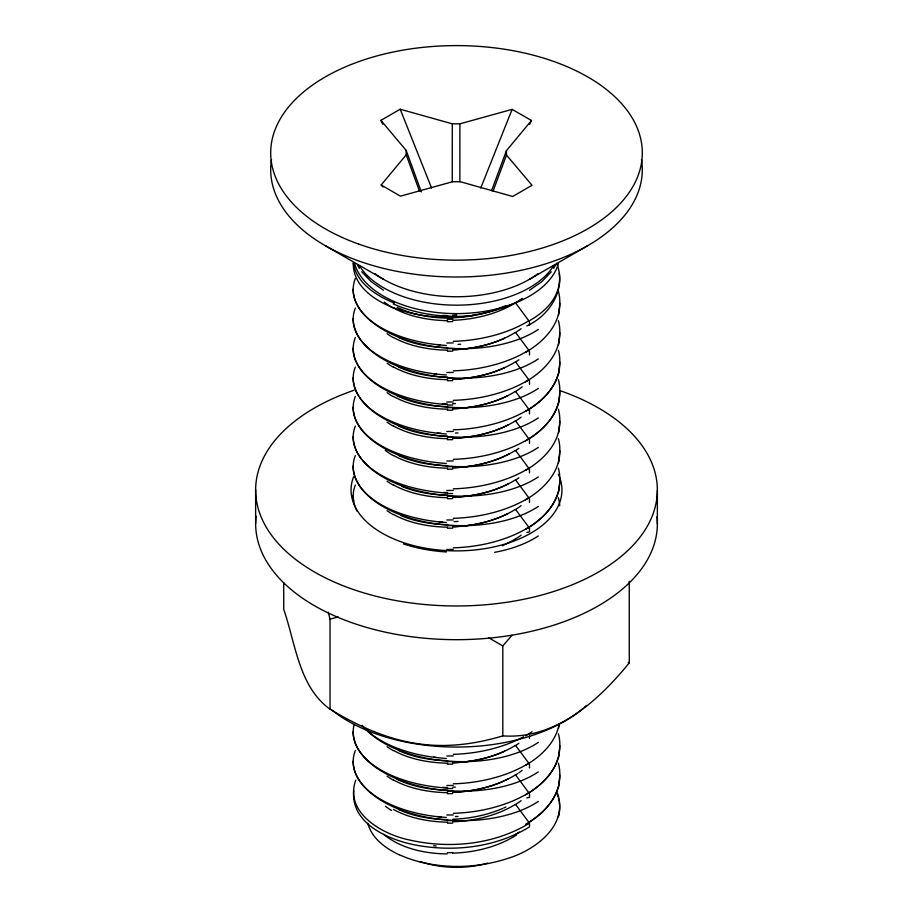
<?xml version="1.0" encoding="UTF-8"?>
<svg xmlns="http://www.w3.org/2000/svg" width="913" height="913" viewBox="0 0 913 913"><rect width="100%" height="100%" fill="white"/><g stroke="black" fill="none" stroke-linecap="round" stroke-linejoin="round"><path stroke-width="1.37" d="M452.255 181.813L452.289 123.826L400.202 109.218L380.892 120.368L382.752 124.202M459.867 181.824L459.912 123.837L512.125 109.377L531.48 120.505L529.608 124.328M353.73 790.658C350.558 823.64 388.676 839.834 415.506 845.061C453.909 852.206 495.793 847.538 529.494 826.904L529.494 823.161L516.062 805.083M558.459 315.407L559.27 311.401M558.459 344.909L559.27 340.903M558.459 374.41L559.27 370.393M558.459 403.911L559.27 399.894M558.459 433.401L559.27 429.395M558.459 462.902L559.27 458.897M558.459 492.404L559.27 488.398M558.459 728.403L559.27 724.386M558.459 757.893L559.27 753.887M558.459 787.394L559.27 783.388M418.862 861.724C447.724 868.925 478.629 867.818 506.932 858.688C534.173 850.688 569.301 825.82 557.238 792.804M558.859 814.887L559.27 813.084A103.226 59.596 0 0 0 559.27 801.865M558.357 816.838L559.27 813.084M355.762 780.124C343.881 812.844 382.832 834.676 409.64 840.028C449.675 849.079 494.047 844.765 529.494 823.161M491.559 190.726L506.441 150.668L531.48 120.505M493.077 191.125L506.475 155.062L506.441 150.668M480.74 188.044L512.125 109.377M553.62 268.331L555.629 264.77M380.892 120.368L406.194 150.44L406.217 154.833L381.166 184.985L383.061 187.028M551.235 271.812L541.877 281.638L529.494 290.277M283.726 582.677L283.726 609.382C295.47 643.083 298.859 686.896 330.038 709.196C353.046 723.085 377.583 734.965 403.866 741.082A145.646 114.867 24.9 0 0 432.157 745.179C456.032 746.572 479.987 742.794 502.812 735.867L502.812 645.925L511.908 635.368M629.274 581.341L629.274 662.861C598.277 700.99 555.572 739.678 502.812 735.867M526.801 325.93C546.122 317.325 562.556 295.732 559.27 273.535M529.494 279.298L587.881 245.586M330.038 709.196L330.038 619.117L338.118 616.914M526.801 532.427L529.494 531.914L529.494 528.171L516.062 510.093M526.801 797.916L529.494 797.403L529.494 793.671L516.062 775.582M353.32 263.115C352.692 285.678 374.421 300.411 393.229 307.647C418.405 317.222 446.069 319.082 472.626 315.578M470.503 315.841L466.212 316.149A103.226 59.596 0 0 1 393.229 303.915M452.7 316.526L447.381 316.594M452.7 321.638L447.381 321.707M452.7 351.14L447.381 351.208M452.7 380.641L447.381 380.71M452.7 410.142L447.381 410.199M452.7 439.632L447.381 439.701M452.7 469.134L447.381 469.202M452.7 498.635L447.381 498.703M452.7 528.136L447.381 528.205M452.7 764.135L447.381 764.192M452.7 793.625L447.381 793.694M447.381 348.652L452.7 348.583M447.381 378.153L452.7 378.085M447.381 405.087L452.7 405.03M447.381 407.643L452.7 407.586M447.381 437.144L452.7 437.076M447.381 466.646L452.7 466.577M447.381 493.591L452.7 493.522M447.381 496.147L452.7 496.079M447.381 525.648L452.7 525.58M447.381 761.636L452.7 761.579M447.381 788.581L452.7 788.512M447.381 791.137L452.7 791.069M447.381 820.639L452.7 820.57M447.381 823.195L452.7 823.127M447.381 852.696L452.7 852.628M446.788 343.003L453.259 342.934M446.788 372.493L453.259 372.436M446.788 401.994L453.259 401.937M446.788 431.495L453.259 431.438M446.788 460.997L453.259 460.939M446.788 490.498L453.259 490.429M446.788 519.999L453.259 519.931M446.788 549.489L453.259 549.432M446.788 755.987L453.259 755.93M446.788 785.488L453.259 785.431M446.788 814.989L453.259 814.932M452.289 123.826L459.912 123.837M628.167 662.359L629.274 662.861M399.118 854.762C385.685 848.382 371.694 838.488 367.848 823.286M488.843 637.845L502.812 645.925M325.119 245.586L383.506 279.298M381.166 184.985L400.43 196.158L452.688 181.71L460.3 181.721L512.672 196.478L532.028 185.305L506.475 155.062M383.506 290.277L371.123 281.638L361.765 271.812M516.062 303.595L529.494 321.673L529.494 325.416M516.062 333.097L529.494 351.174L529.494 354.917M516.062 362.598L529.494 380.675L529.494 384.407M516.062 392.099L529.494 410.177L529.494 413.909M516.062 421.601L529.494 439.678L529.494 443.41M516.062 451.09L529.494 469.168L529.494 472.911M516.062 480.592L529.494 498.669L529.494 502.412M516.062 746.092L529.494 764.17L529.494 767.901M357.371 264.77L359.38 268.331M400.202 109.218L431.575 188.021M406.194 150.44L421.315 191.935M406.217 154.833L419.387 190.977M330.038 619.117L328.189 612.212M353.32 262.818L353.73 266.265M657.36 490.292L657.36 524.005M529.494 735.912L529.494 738.4M255.64 489.722L255.64 523.434M446.32 817.455A103.546 55.1 0.8 0 1 355.317 750.566M538.316 801.409A103.546 56.161 2.5 0 1 423.027 816.484A103.546 56.161 2.5 0 1 353.171 761.145M393.298 780.147A81.131 42.124 -1 0 1 387.078 776.187M447.587 792.678A84.624 45.639 -3.4 0 1 393.571 779.964M447.587 790.122A84.624 45.639 -3.4 0 1 401.948 781.471M400.967 781.049A84.624 45.639 -3.4 0 1 397.155 779.291M528.342 793.032A103.546 59.836 -3.9 0 1 453.339 813.312M447.587 819.623A84.624 45.639 -3.4 0 1 398.399 809.397M441.196 816.827A84.624 45.639 -3.4 0 1 437.407 816.564M458.018 816.416A85.913 49.907 -4.7 0 1 455.404 816.576M515.115 775.057A85.913 49.907 -4.7 0 1 452.78 792.301M558.151 757.87A103.546 63.214 -2.7 0 1 528.547 793.1M522.19 770.332A81.189 50.443 -3.2 0 1 518.881 772.797M517.717 773.596A81.189 50.443 -3.2 0 1 515.331 775.137M559.715 745.51A103.546 63.214 -2.7 0 1 525.534 794.835M505.893 806.978A85.913 49.907 -4.7 0 1 503.714 807.982M502.607 808.473A85.913 49.907 -4.7 0 1 452.78 819.235M507.97 779.051A85.913 52.372 -3.8 0 1 504.627 780.672M503.497 781.197A85.913 52.372 -3.8 0 1 452.643 792.13M521.106 800.667A81.189 50.443 -3.2 0 1 515.331 804.638M515.115 804.558A85.913 49.907 -4.7 0 1 452.78 821.791M558.151 787.371A103.546 63.214 -2.7 0 1 528.547 822.602M559.715 775A103.546 63.214 -2.7 0 1 525.534 824.336M558.379 763.188A103.546 64.389 -0.1 0 1 558.71 783.343M446.32 787.953A103.546 55.1 0.8 0 1 354.198 724.477M538.316 771.907A103.546 56.161 2.5 0 1 423.027 786.983A103.546 56.161 2.5 0 1 353.171 731.644M393.298 750.646A81.131 42.124 -1 0 1 387.078 746.686M447.587 763.177A84.624 45.639 -3.4 0 1 393.571 750.463M447.587 760.62A84.624 45.639 -3.4 0 1 398.399 750.395M528.342 763.53A103.546 59.836 -3.9 0 1 453.339 783.822M447.587 787.565A84.624 45.639 -3.4 0 1 442.463 787.394M455.404 787.074A85.913 49.907 -4.7 0 1 452.78 787.189M515.115 745.567A85.913 49.907 -4.7 0 1 452.78 762.8M559.155 724.077A103.546 63.214 -2.7 0 1 525.534 765.334M518.881 743.296A81.189 50.443 -3.2 0 1 515.331 745.636M504.627 751.182A85.913 52.372 -3.8 0 1 452.643 762.629M558.379 733.687A103.546 64.389 -0.1 0 1 558.71 753.841M538.316 742.406A103.546 56.161 2.5 0 1 362.119 725.31M446.32 758.452A103.546 55.1 0.8 0 1 365.702 729.065M523.571 736.768A103.546 59.836 -3.9 0 1 453.339 754.321M436.152 757.448A84.624 45.639 -3.4 0 1 433.664 757.197M532.096 731.69A103.546 63.214 -2.7 0 1 525.534 735.832M515.115 539.069A85.913 49.907 -4.7 0 1 508.016 542.995M521.106 535.166A81.189 50.443 -3.2 0 1 515.331 539.138M509.055 542.493A85.913 52.372 -3.8 0 1 505.756 544.148M504.627 544.684A85.913 52.372 -3.8 0 1 502.344 545.712M446.32 551.966A103.546 55.1 0.8 0 1 415.951 547.48M414.776 547.195A103.546 55.1 0.8 0 1 409.013 545.654M407.894 545.335A103.546 55.1 0.8 0 1 403.466 543.954M357.097 511.246A103.546 55.1 0.8 0 1 356.024 509.032M355.545 507.913A103.546 55.1 0.8 0 1 355.317 485.065M538.316 535.908A103.546 56.161 2.5 0 1 494.606 552.331M353.708 501.397A103.546 56.161 2.5 0 1 353.171 495.645M393.298 514.647A81.131 42.124 -1 0 1 387.078 510.687M447.587 527.178A84.624 45.639 -3.4 0 1 393.571 514.464M447.587 524.621A84.624 45.639 -3.4 0 1 400.967 515.56M528.342 527.543A103.546 59.836 -3.9 0 1 453.339 547.823M515.115 509.568A85.913 49.907 -4.7 0 1 452.78 526.801M558.151 492.381A103.546 63.214 -2.7 0 1 528.547 527.611M521.106 505.676A81.189 50.443 -3.2 0 1 515.331 509.637M559.715 480.01A103.546 63.214 -2.7 0 1 525.534 529.335M507.97 513.562A85.913 52.372 -3.8 0 1 452.643 526.641M558.379 497.688A103.546 64.389 -0.1 0 1 559.737 505.779M446.32 522.464A103.546 55.1 0.8 0 1 355.317 455.576M538.316 506.407A103.546 56.161 2.5 0 1 423.027 521.483A103.546 56.161 2.5 0 1 353.171 466.144M393.298 485.145A81.131 42.124 -1 0 1 387.078 481.197M447.587 497.688A84.624 45.639 -3.4 0 1 393.571 484.974M447.587 495.131A84.624 45.639 -3.4 0 1 401.948 486.469M528.342 498.042A103.546 59.836 -3.9 0 1 453.339 518.322M442.463 521.905A84.624 45.639 -3.4 0 1 438.662 521.665M458.018 521.414A85.913 49.907 -4.7 0 1 454.092 521.643M515.115 480.067A85.913 49.907 -4.7 0 1 452.78 497.3M559.715 450.508A103.546 63.214 -2.7 0 1 525.534 499.845M518.881 477.807A81.189 50.443 -3.2 0 1 515.331 480.147M507.97 484.061A85.913 52.372 -3.8 0 1 504.627 485.682M503.497 486.207A85.913 52.372 -3.8 0 1 452.643 497.14M558.379 468.186A103.546 64.389 -0.1 0 1 558.71 488.341M446.32 492.963A103.546 55.1 0.8 0 1 355.317 426.074M538.316 476.917A103.546 56.161 2.5 0 1 423.027 491.993A103.546 56.161 2.5 0 1 353.171 436.642M393.298 455.644A81.131 42.124 -1 0 1 385.218 450.28M447.587 468.186A84.624 45.639 -3.4 0 1 393.571 455.473M447.587 465.63A84.624 45.639 -3.4 0 1 398.399 455.404M528.342 468.54A103.546 59.836 -3.9 0 1 453.339 488.82M447.587 492.564A84.624 45.639 -3.4 0 1 443.741 492.461M515.115 450.566A85.913 49.907 -4.7 0 1 452.78 467.798M559.715 421.007A103.546 63.214 -2.7 0 1 525.534 470.343M518.881 448.306A81.189 50.443 -3.2 0 1 515.331 450.645M509.055 454.001A85.913 52.372 -3.8 0 1 505.756 455.655M504.627 456.18A85.913 52.372 -3.8 0 1 452.643 467.639M558.379 438.685A103.546 64.389 -0.1 0 1 558.71 458.84M446.32 463.462A103.546 55.1 0.8 0 1 355.317 396.573M538.316 447.416A103.546 56.161 2.5 0 1 423.027 462.492A103.546 56.161 2.5 0 1 353.171 407.152M393.298 426.154A81.131 42.124 -1 0 1 387.078 422.194M447.587 438.685A84.624 45.639 -3.4 0 1 393.571 425.972M447.587 436.129A84.624 45.639 -3.4 0 1 398.399 425.903M528.342 439.039A103.546 59.836 -3.9 0 1 453.339 459.319M515.115 421.064A85.913 49.907 -4.7 0 1 452.78 438.308M558.151 403.877A103.546 63.214 -2.7 0 1 528.547 439.107M521.106 417.173A81.189 50.443 -3.2 0 1 515.331 421.144M559.715 391.517A103.546 63.214 -2.7 0 1 525.534 440.842M507.97 425.059A85.913 52.372 -3.8 0 1 505.756 426.154M504.627 426.679A85.913 52.372 -3.8 0 1 452.643 438.137M558.379 409.195A103.546 64.389 -0.1 0 1 558.71 429.35M446.32 433.96A103.546 55.1 0.8 0 1 355.317 367.072M538.316 417.914A103.546 56.161 2.5 0 1 423.027 432.99A103.546 56.161 2.5 0 1 353.171 377.651M393.298 396.653A81.131 42.124 -1 0 1 387.078 392.693M447.587 409.184A84.624 45.639 -3.4 0 1 393.571 396.47M447.587 406.627A84.624 45.639 -3.4 0 1 401.948 397.977M400.967 397.554A84.624 45.639 -3.4 0 1 397.155 395.808M528.342 409.538A103.546 59.836 -3.9 0 1 453.339 429.829M441.196 433.333A84.624 45.639 -3.4 0 1 437.407 433.07M458.018 432.922A85.913 49.907 -4.7 0 1 455.404 433.082M515.115 391.574A85.913 49.907 -4.7 0 1 452.78 408.807M558.151 374.387A103.546 63.214 -2.7 0 1 528.547 409.606M522.19 386.838A81.189 50.443 -3.2 0 1 515.331 391.643M559.715 362.016A103.546 63.214 -2.7 0 1 525.534 411.341M507.97 395.557A85.913 52.372 -3.8 0 1 504.627 397.189M503.497 397.703A85.913 52.372 -3.8 0 1 452.643 408.636M558.379 379.694A103.546 64.389 -0.1 0 1 558.71 399.848M446.32 404.459A103.546 55.1 0.8 0 1 355.317 337.57M538.316 388.413A103.546 56.161 2.5 0 1 423.027 403.489A103.546 56.161 2.5 0 1 353.171 348.15M393.298 367.152A81.131 42.124 -1 0 1 387.078 363.191M447.587 379.682A84.624 45.639 -3.4 0 1 393.571 366.969M447.587 377.126A84.624 45.639 -3.4 0 1 398.399 366.9M528.342 380.048A103.546 59.836 -3.9 0 1 453.339 400.328M447.587 404.071A84.624 45.639 -3.4 0 1 442.463 403.9M455.404 403.58A85.913 49.907 -4.7 0 1 452.78 403.694M515.115 362.073A85.913 49.907 -4.7 0 1 452.78 379.306M559.715 332.515A103.546 63.214 -2.7 0 1 525.534 381.839M518.881 359.802A81.189 50.443 -3.2 0 1 515.331 362.141M504.627 367.688A85.913 52.372 -3.8 0 1 452.643 379.135M558.379 350.193A103.546 64.389 -0.1 0 1 558.71 370.347M446.32 374.969A103.546 55.1 0.8 0 1 355.317 308.08M538.316 358.912A103.546 56.161 2.5 0 1 423.027 373.988A103.546 56.161 2.5 0 1 353.171 318.648M393.298 337.65A81.131 42.124 -1 0 1 387.078 333.69M447.587 350.181A84.624 45.639 -3.4 0 1 393.571 337.468M447.587 347.625A84.624 45.639 -3.4 0 1 398.399 337.411M528.342 350.546A103.546 59.836 -3.9 0 1 453.339 370.826M436.152 373.965A84.624 45.639 -3.4 0 1 433.664 373.702M515.115 332.572A85.913 49.907 -4.7 0 1 452.78 349.805M559.715 303.013A103.546 63.214 -2.7 0 1 525.534 352.338M521.106 328.68A81.189 50.443 -3.2 0 1 515.331 332.64M504.627 338.187A85.913 52.372 -3.8 0 1 452.643 349.645M558.379 320.691A103.546 64.389 -0.1 0 1 558.71 340.846M538.065 273.683A103.226 59.596 0 0 1 374.935 273.683M538.316 329.41A103.546 56.161 2.5 0 1 423.027 344.486A103.546 56.161 2.5 0 1 353.171 289.147M556.565 263.252A103.546 61.559 3.6 0 1 528.65 321.125M528.342 321.045A103.546 59.836 -3.9 0 1 453.339 341.325M522.19 298.346A81.189 50.443 -3.2 0 1 515.331 303.15M515.115 303.07A85.913 49.907 -4.7 0 1 452.78 320.303M456.717 315.008A85.913 49.907 -4.7 0 1 452.78 315.19M522.601 298.848A101.742 59.391 -1.8 0 1 472.466 315.099M394.427 303.059A103.546 55.042 -0.6 0 1 354.027 266.242M447.587 315.578A84.624 45.639 -3.4 0 1 442.463 315.407M447.587 318.135A84.624 45.639 -3.4 0 1 397.155 307.304M505.893 305.49A85.913 49.907 -4.7 0 1 452.78 317.747M558.459 263.332A103.226 59.596 0 0 1 456.5 313.604A103.226 59.596 0 0 1 354.541 263.332M553.62 265.763A103.226 59.596 0 0 1 456.5 305.17A103.226 59.596 0 0 1 359.38 265.763M641.485 159.627A185.807 107.278 0 0 1 456.5 277.004A185.807 107.278 0 0 1 271.515 159.627M391.609 810.459A81.131 42.854 -2.7 0 1 385.457 806.293M447.587 822.179A84.624 45.639 -3.4 0 1 393.571 809.466M516.598 834.881A85.913 51.767 -4.2 0 1 452.677 853.119M447.142 853.917A84.624 47.738 -4.6 0 1 391.643 839.971A81.131 42.854 -2.7 0 1 383.654 834.322M418.953 861.621A94.199 52.988 -1.5 0 1 399.232 854.682M519.246 831.994A81.189 50.729 -2.8 0 1 515.697 834.356M557.238 794.47A103.226 59.596 0 0 1 558.094 796.923M558.459 798.156A103.226 59.596 0 0 1 559.041 800.621M436.152 845.952A84.624 45.639 -3.4 0 1 433.664 845.7M487.439 863.173A69.662 40.218 0 0 1 484.803 863.892M483.456 864.223A69.662 40.218 0 0 1 420.379 861.53M446.32 345.468A103.546 55.1 0.8 0 1 355.317 278.579M393.298 308.149A81.131 42.124 -1 0 1 384.339 302.066M447.587 320.691A84.624 45.639 -3.4 0 1 393.571 307.978M439.929 344.76A84.624 45.639 -3.4 0 1 437.407 344.566M460.631 344.224A85.913 49.907 -4.7 0 1 458.018 344.429M558.379 291.19A103.546 64.389 -0.1 0 1 558.71 311.344M586.386 705.509A153.224 88.47 0 0 1 584.297 707.381M583.224 708.305A153.224 88.47 0 0 1 331.59 709.823M558.357 474.246A105.452 60.886 0 0 1 458.714 550.87A105.452 60.886 0 0 1 353.593 476.723M656.995 516.724A200.86 115.962 0 0 1 456.009 639.682A200.86 115.962 0 0 1 256.074 516.153M559.772 390.547A200.86 115.962 0 0 1 609.45 565.17A200.86 115.962 0 0 1 302.922 564.748A200.86 115.962 0 0 1 354.073 390.25M452.7 319.082L447.381 319.151L452.7 319.082M358.592 244.045A185.807 107.278 0 0 0 642.216 156.237A185.807 107.278 0 0 0 368.692 58.329A185.807 107.278 0 0 0 358.592 244.045"/></g></svg>
